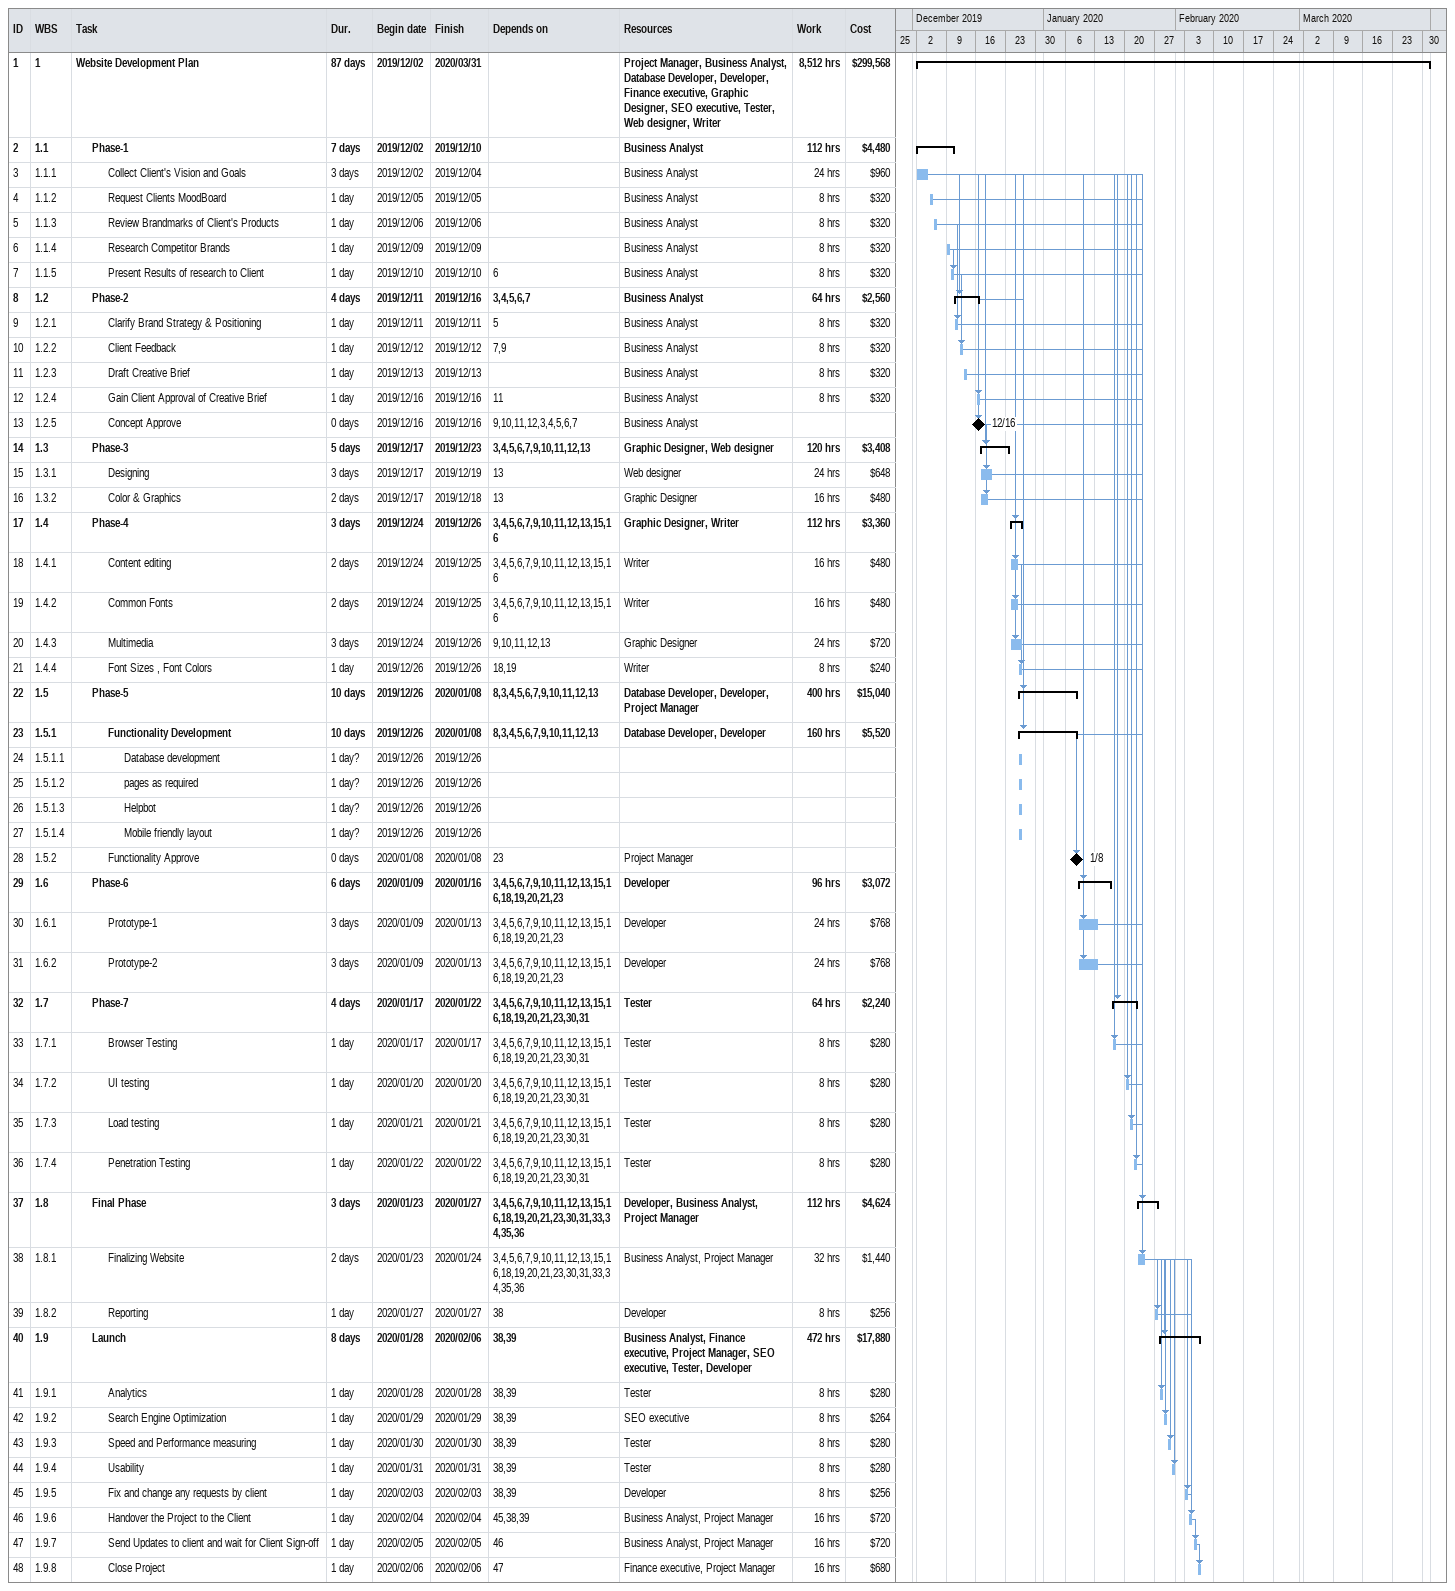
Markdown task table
| ID | WBS | Task | Duration | Start | Finish | Predecessors | Resources | Work (h) | Cost ($) |
|---|---|---|---|---|---|---|---|---|---|
| 1 | 1 | **Website Development Plan** | 87d | 2019-12-02 | 2020-03-31 |  | Project Manager, Business Analyst, Database Developer, Developer, Finance executive, Graphic Designer, SEO executive, Tester, Web designer, Writer | 8512 | 299568 |
| 2 | 1.1 | **Phase-1** | 7d | 2019-12-02 | 2019-12-10 |  | Business Analyst | 112 | 4480 |
| 3 | 1.1.1 | Collect Client's Vision and Goals | 3d | 2019-12-02 | 2019-12-04 |  | Business Analyst | 24 | 960 |
| 4 | 1.1.2 | Request Clients MoodBoard | 1d | 2019-12-05 | 2019-12-05 |  | Business Analyst | 8 | 320 |
| 5 | 1.1.3 | Review Brandmarks of Client's Products | 1d | 2019-12-06 | 2019-12-06 |  | Business Analyst | 8 | 320 |
| 6 | 1.1.4 | Research Competitor Brands | 1d | 2019-12-09 | 2019-12-09 |  | Business Analyst | 8 | 320 |
| 7 | 1.1.5 | Present Results of research to Client | 1d | 2019-12-10 | 2019-12-10 | 6 | Business Analyst | 8 | 320 |
| 8 | 1.2 | **Phase-2** | 4d | 2019-12-11 | 2019-12-16 | 3, 4, 5, 6, 7 | Business Analyst | 64 | 2560 |
| 9 | 1.2.1 | Clarify Brand Strategy & Positioning | 1d | 2019-12-11 | 2019-12-11 | 5 | Business Analyst | 8 | 320 |
| 10 | 1.2.2 | Client Feedback | 1d | 2019-12-12 | 2019-12-12 | 7, 9 | Business Analyst | 8 | 320 |
| 11 | 1.2.3 | Draft Creative Brief | 1d | 2019-12-13 | 2019-12-13 |  | Business Analyst | 8 | 320 |
| 12 | 1.2.4 | Gain Client Approval of Creative Brief | 1d | 2019-12-16 | 2019-12-16 | 11 | Business Analyst | 8 | 320 |
| 13 | 1.2.5 | Concept Approve | 0d | 2019-12-16 | 2019-12-16 | 9, 10, 11, 12, 3, 4, 5, 6, 7 | Business Analyst |  |  |
| 14 | 1.3 | **Phase-3** | 5d | 2019-12-17 | 2019-12-23 | 3, 4, 5, 6, 7, 9, 10, 11, 12, 13 | Graphic Designer, Web designer | 120 | 3408 |
| 15 | 1.3.1 | Designing | 3d | 2019-12-17 | 2019-12-19 | 13 | Web designer | 24 | 648 |
| 16 | 1.3.2 | Color & Graphics | 2d | 2019-12-17 | 2019-12-18 | 13 | Graphic Designer | 16 | 480 |
| 17 | 1.4 | **Phase-4** | 3d | 2019-12-24 | 2019-12-26 | 3, 4, 5, 6, 7, 9, 10, 11, 12, 13, 15, 16 | Graphic Designer, Writer | 112 | 3360 |
| 18 | 1.4.1 | Content editing | 2d | 2019-12-24 | 2019-12-25 | 3, 4, 5, 6, 7, 9, 10, 11, 12, 13, 15, 16 | Writer | 16 | 480 |
| 19 | 1.4.2 | Common Fonts | 2d | 2019-12-24 | 2019-12-25 | 3, 4, 5, 6, 7, 9, 10, 11, 12, 13, 15, 16 | Writer | 16 | 480 |
| 20 | 1.4.3 | Multimedia | 3d | 2019-12-24 | 2019-12-26 | 9, 10, 11, 12, 13 | Graphic Designer | 24 | 720 |
| 21 | 1.4.4 | Font Sizes , Font Colors | 1d | 2019-12-26 | 2019-12-26 | 18, 19 | Writer | 8 | 240 |
| 22 | 1.5 | **Phase-5** | 10d | 2019-12-26 | 2020-01-08 | 8, 3, 4, 5, 6, 7, 9, 10, 11, 12, 13 | Database Developer, Developer, Project Manager | 400 | 15040 |
| 23 | 1.5.1 | **Functionality Development** | 10d | 2019-12-26 | 2020-01-08 | 8, 3, 4, 5, 6, 7, 9, 10, 11, 12, 13 | Database Developer, Developer | 160 | 5520 |
| 24 | 1.5.1.1 | Database development | 1d? | 2019-12-26 | 2019-12-26 |  |  |  |  |
| 25 | 1.5.1.2 | pages as required | 1d? | 2019-12-26 | 2019-12-26 |  |  |  |  |
| 26 | 1.5.1.3 | Helpbot | 1d? | 2019-12-26 | 2019-12-26 |  |  |  |  |
| 27 | 1.5.1.4 | Mobile friendly layout | 1d? | 2019-12-26 | 2019-12-26 |  |  |  |  |
| 28 | 1.5.2 | Functionality Approve | 0d | 2020-01-08 | 2020-01-08 | 23 | Project Manager |  |  |
| 29 | 1.6 | **Phase-6** | 6d | 2020-01-09 | 2020-01-16 | 3, 4, 5, 6, 7, 9, 10, 11, 12, 13, 15, 16, 18, 19, 20, 21, 23 | Developer | 96 | 3072 |
| 30 | 1.6.1 | Prototype-1 | 3d | 2020-01-09 | 2020-01-13 | 3, 4, 5, 6, 7, 9, 10, 11, 12, 13, 15, 16, 18, 19, 20, 21, 23 | Developer | 24 | 768 |
| 31 | 1.6.2 | Prototype-2 | 3d | 2020-01-09 | 2020-01-13 | 3, 4, 5, 6, 7, 9, 10, 11, 12, 13, 15, 16, 18, 19, 20, 21, 23 | Developer | 24 | 768 |
| 32 | 1.7 | **Phase-7** | 4d | 2020-01-17 | 2020-01-22 | 3, 4, 5, 6, 7, 9, 10, 11, 12, 13, 15, 16, 18, 19, 20, 21, 23, 30, 31 | Tester | 64 | 2240 |
| 33 | 1.7.1 | Browser Testing | 1d | 2020-01-17 | 2020-01-17 | 3, 4, 5, 6, 7, 9, 10, 11, 12, 13, 15, 16, 18, 19, 20, 21, 23, 30, 31 | Tester | 8 | 280 |
| 34 | 1.7.2 | UI testing | 1d | 2020-01-20 | 2020-01-20 | 3, 4, 5, 6, 7, 9, 10, 11, 12, 13, 15, 16, 18, 19, 20, 21, 23, 30, 31 | Tester | 8 | 280 |
| 35 | 1.7.3 | Load testing | 1d | 2020-01-21 | 2020-01-21 | 3, 4, 5, 6, 7, 9, 10, 11, 12, 13, 15, 16, 18, 19, 20, 21, 23, 30, 31 | Tester | 8 | 280 |
| 36 | 1.7.4 | Penetration Testing | 1d | 2020-01-22 | 2020-01-22 | 3, 4, 5, 6, 7, 9, 10, 11, 12, 13, 15, 16, 18, 19, 20, 21, 23, 30, 31 | Tester | 8 | 280 |
| 37 | 1.8 | **Final Phase** | 3d | 2020-01-23 | 2020-01-27 | 3, 4, 5, 6, 7, 9, 10, 11, 12, 13, 15, 16, 18, 19, 20, 21, 23, 30, 31, 33, 34, 35, 36 | Developer, Business Analyst, Project Manager | 112 | 4624 |
| 38 | 1.8.1 | Finalizing Website | 2d | 2020-01-23 | 2020-01-24 | 3, 4, 5, 6, 7, 9, 10, 11, 12, 13, 15, 16, 18, 19, 20, 21, 23, 30, 31, 33, 34, 35, 36 | Business Analyst, Project Manager | 32 | 1440 |
| 39 | 1.8.2 | Reporting | 1d | 2020-01-27 | 2020-01-27 | 38 | Developer | 8 | 256 |
| 40 | 1.9 | **Launch** | 8d | 2020-01-28 | 2020-02-06 | 38, 39 | Business Analyst, Finance executive, Project Manager, SEO executive, Tester, Developer | 472 | 17880 |
| 41 | 1.9.1 | Analytics | 1d | 2020-01-28 | 2020-01-28 | 38, 39 | Tester | 8 | 280 |
| 42 | 1.9.2 | Search Engine Optimization | 1d | 2020-01-29 | 2020-01-29 | 38, 39 | SEO executive | 8 | 264 |
| 43 | 1.9.3 | Speed and Performance measuring | 1d | 2020-01-30 | 2020-01-30 | 38, 39 | Tester | 8 | 280 |
| 44 | 1.9.4 | Usability | 1d | 2020-01-31 | 2020-01-31 | 38, 39 | Tester | 8 | 280 |
| 45 | 1.9.5 | Fix and change any requests by client | 1d | 2020-02-03 | 2020-02-03 | 38, 39 | Developer | 8 | 256 |
| 46 | 1.9.6 | Handover the Project to the Client | 1d | 2020-02-04 | 2020-02-04 | 45, 38, 39 | Business Analyst, Project Manager | 16 | 720 |
| 47 | 1.9.7 | Send Updates to client and wait for Client Sign-off | 1d | 2020-02-05 | 2020-02-05 | 46 | Business Analyst, Project Manager | 16 | 720 |
| 48 | 1.9.8 | Close Project | 1d | 2020-02-06 | 2020-02-06 | 47 | Finance executive, Project Manager | 16 | 680 |
